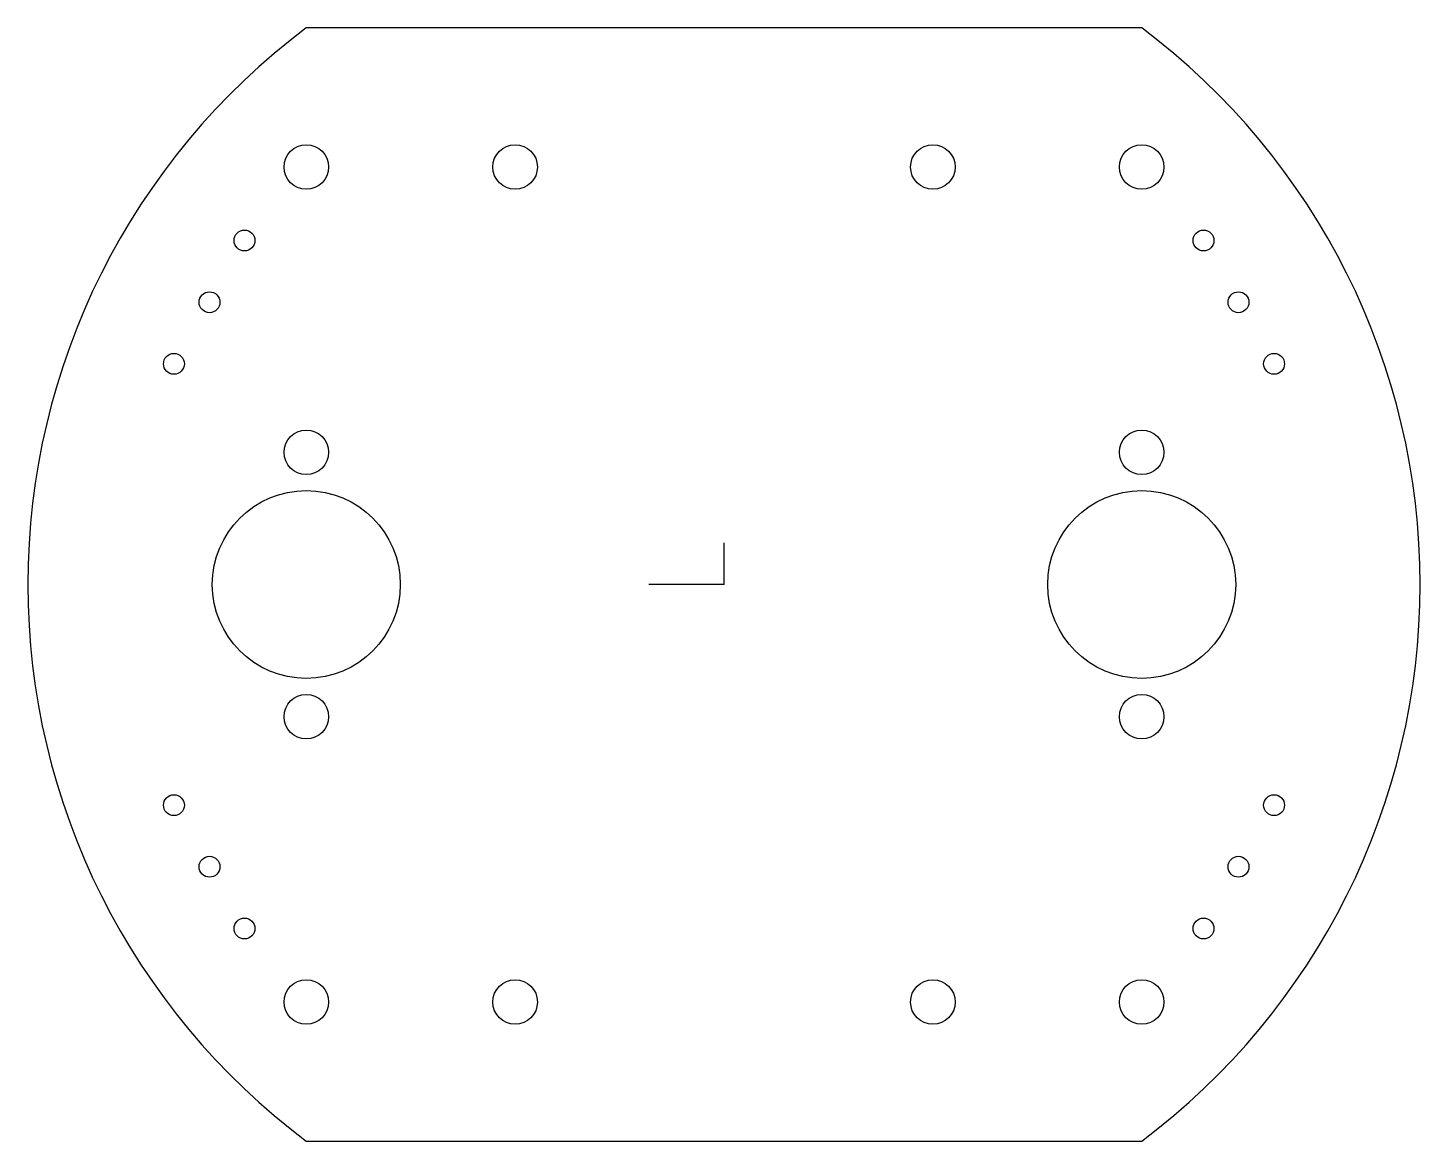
# Model space of a CAD drawing. Header units: millimetres. Extents: x 0 to 100, y 0 to 80.
import ezdxf

# ---------------------------------------------------------------- set-up
doc = ezdxf.new("R2010")
doc.units = ezdxf.units.MM
doc.layers.get('0').update_dxf_attribs({"linetype": 'CONTINUOUS'})

msp = doc.modelspace()

# ---------------------------------------------------------------- linework, layer by layer
for q in [(50, 43), (44.6, 40)]:
    msp.add_line((50, 40), q)
msp.add_lwpolyline([(80, 80), (20, 80, 0.5), (20, 0), (80, 0, 0.5)], format="xyb", close=True)
for centre, radius in [((20, 70), 1.6), ((35, 70), 1.6), ((65, 70), 1.6), ((80, 70), 1.6), ((15.56, 64.72), 0.75), ((84.44, 64.72), 0.75), ((13.05, 60.28), 0.75), ((86.95, 60.28), 0.75), ((10.49, 55.86), 0.75), ((89.51, 55.86), 0.75), ((20, 49.5), 1.6), ((80, 49.5), 1.6), ((20, 40), 6.75), ((80, 40), 6.75), ((20, 30.5), 1.6), ((80, 30.5), 1.6), ((10.49, 24.14), 0.75), ((89.51, 24.14), 0.75), ((13.05, 19.72), 0.75), ((86.95, 19.72), 0.75), ((15.56, 15.28), 0.75), ((84.44, 15.28), 0.75), ((20, 10), 1.6), ((35, 10), 1.6), ((65, 10), 1.6), ((80, 10), 1.6)]:
    msp.add_circle(centre, radius)

doc.saveas('drawing.dxf')
